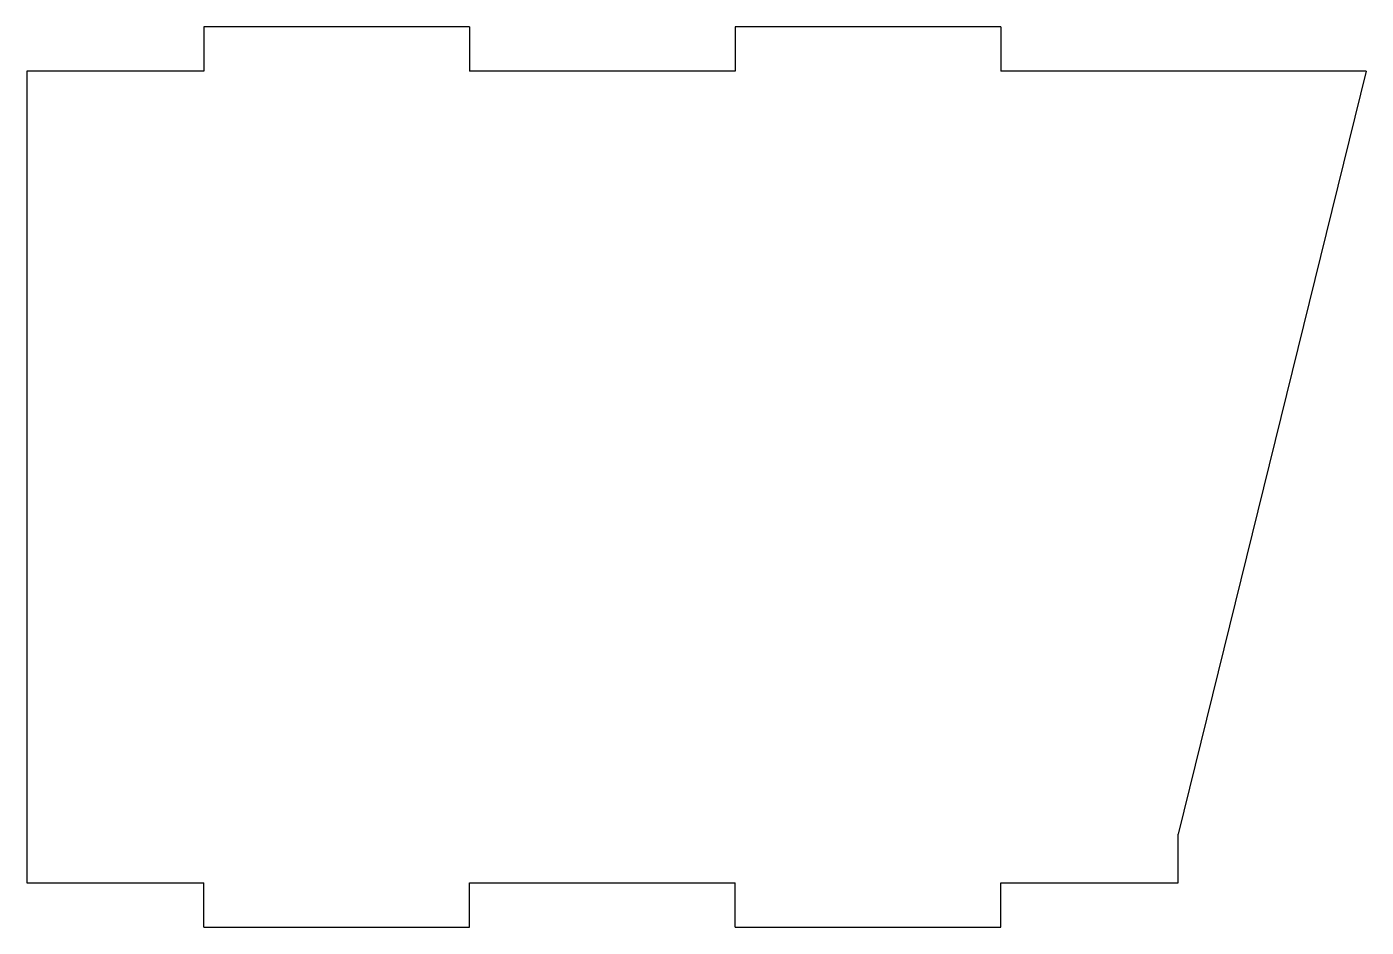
# Model space of a CAD drawing. Header units: millimetres. Extents: x -39 to 51.8, y -30.5 to 30.5.
import ezdxf

# ---------------------------------------------------------------- set-up
doc = ezdxf.new("R2010")
doc.units = ezdxf.units.MM

msp = doc.modelspace()

# ---------------------------------------------------------------- linework, layer by layer
at = {"color": 7, "linetype": 'Continuous', "lineweight": 25}
for p, q in [((-27, 30.5), (-27, 27.5)), ((-9, 30.5), (-27, 30.5)), ((-9, 30.5), (-9, 27.5)), ((9, 30.5), (9, 27.5)), ((27, 30.5), (9, 30.5)), ((27, 30.5), (27, 27.5)), ((-39, 27.5), (-39, -27.5)), ((-27, 27.5), (-39, 27.5)), ((9, 27.5), (-9, 27.5)), ((51.75, 27.5), (27, 27.5)), ((51.75, 27.5), (39, -24.2)), ((39, -27.5), (39, -24.2)), ((-39, -27.5), (-27, -27.5)), ((-27, -30.5), (-27, -27.5)), ((-9, -27.5), (9, -27.5)), ((-9, -30.5), (-9, -27.5)), ((9, -30.5), (9, -27.5)), ((27, -27.5), (39, -27.5)), ((27, -30.5), (27, -27.5)), ((-27, -30.5), (-9, -30.5)), ((9, -30.5), (27, -30.5))]:
    msp.add_line(p, q, dxfattribs=at)

doc.saveas('drawing.dxf')
